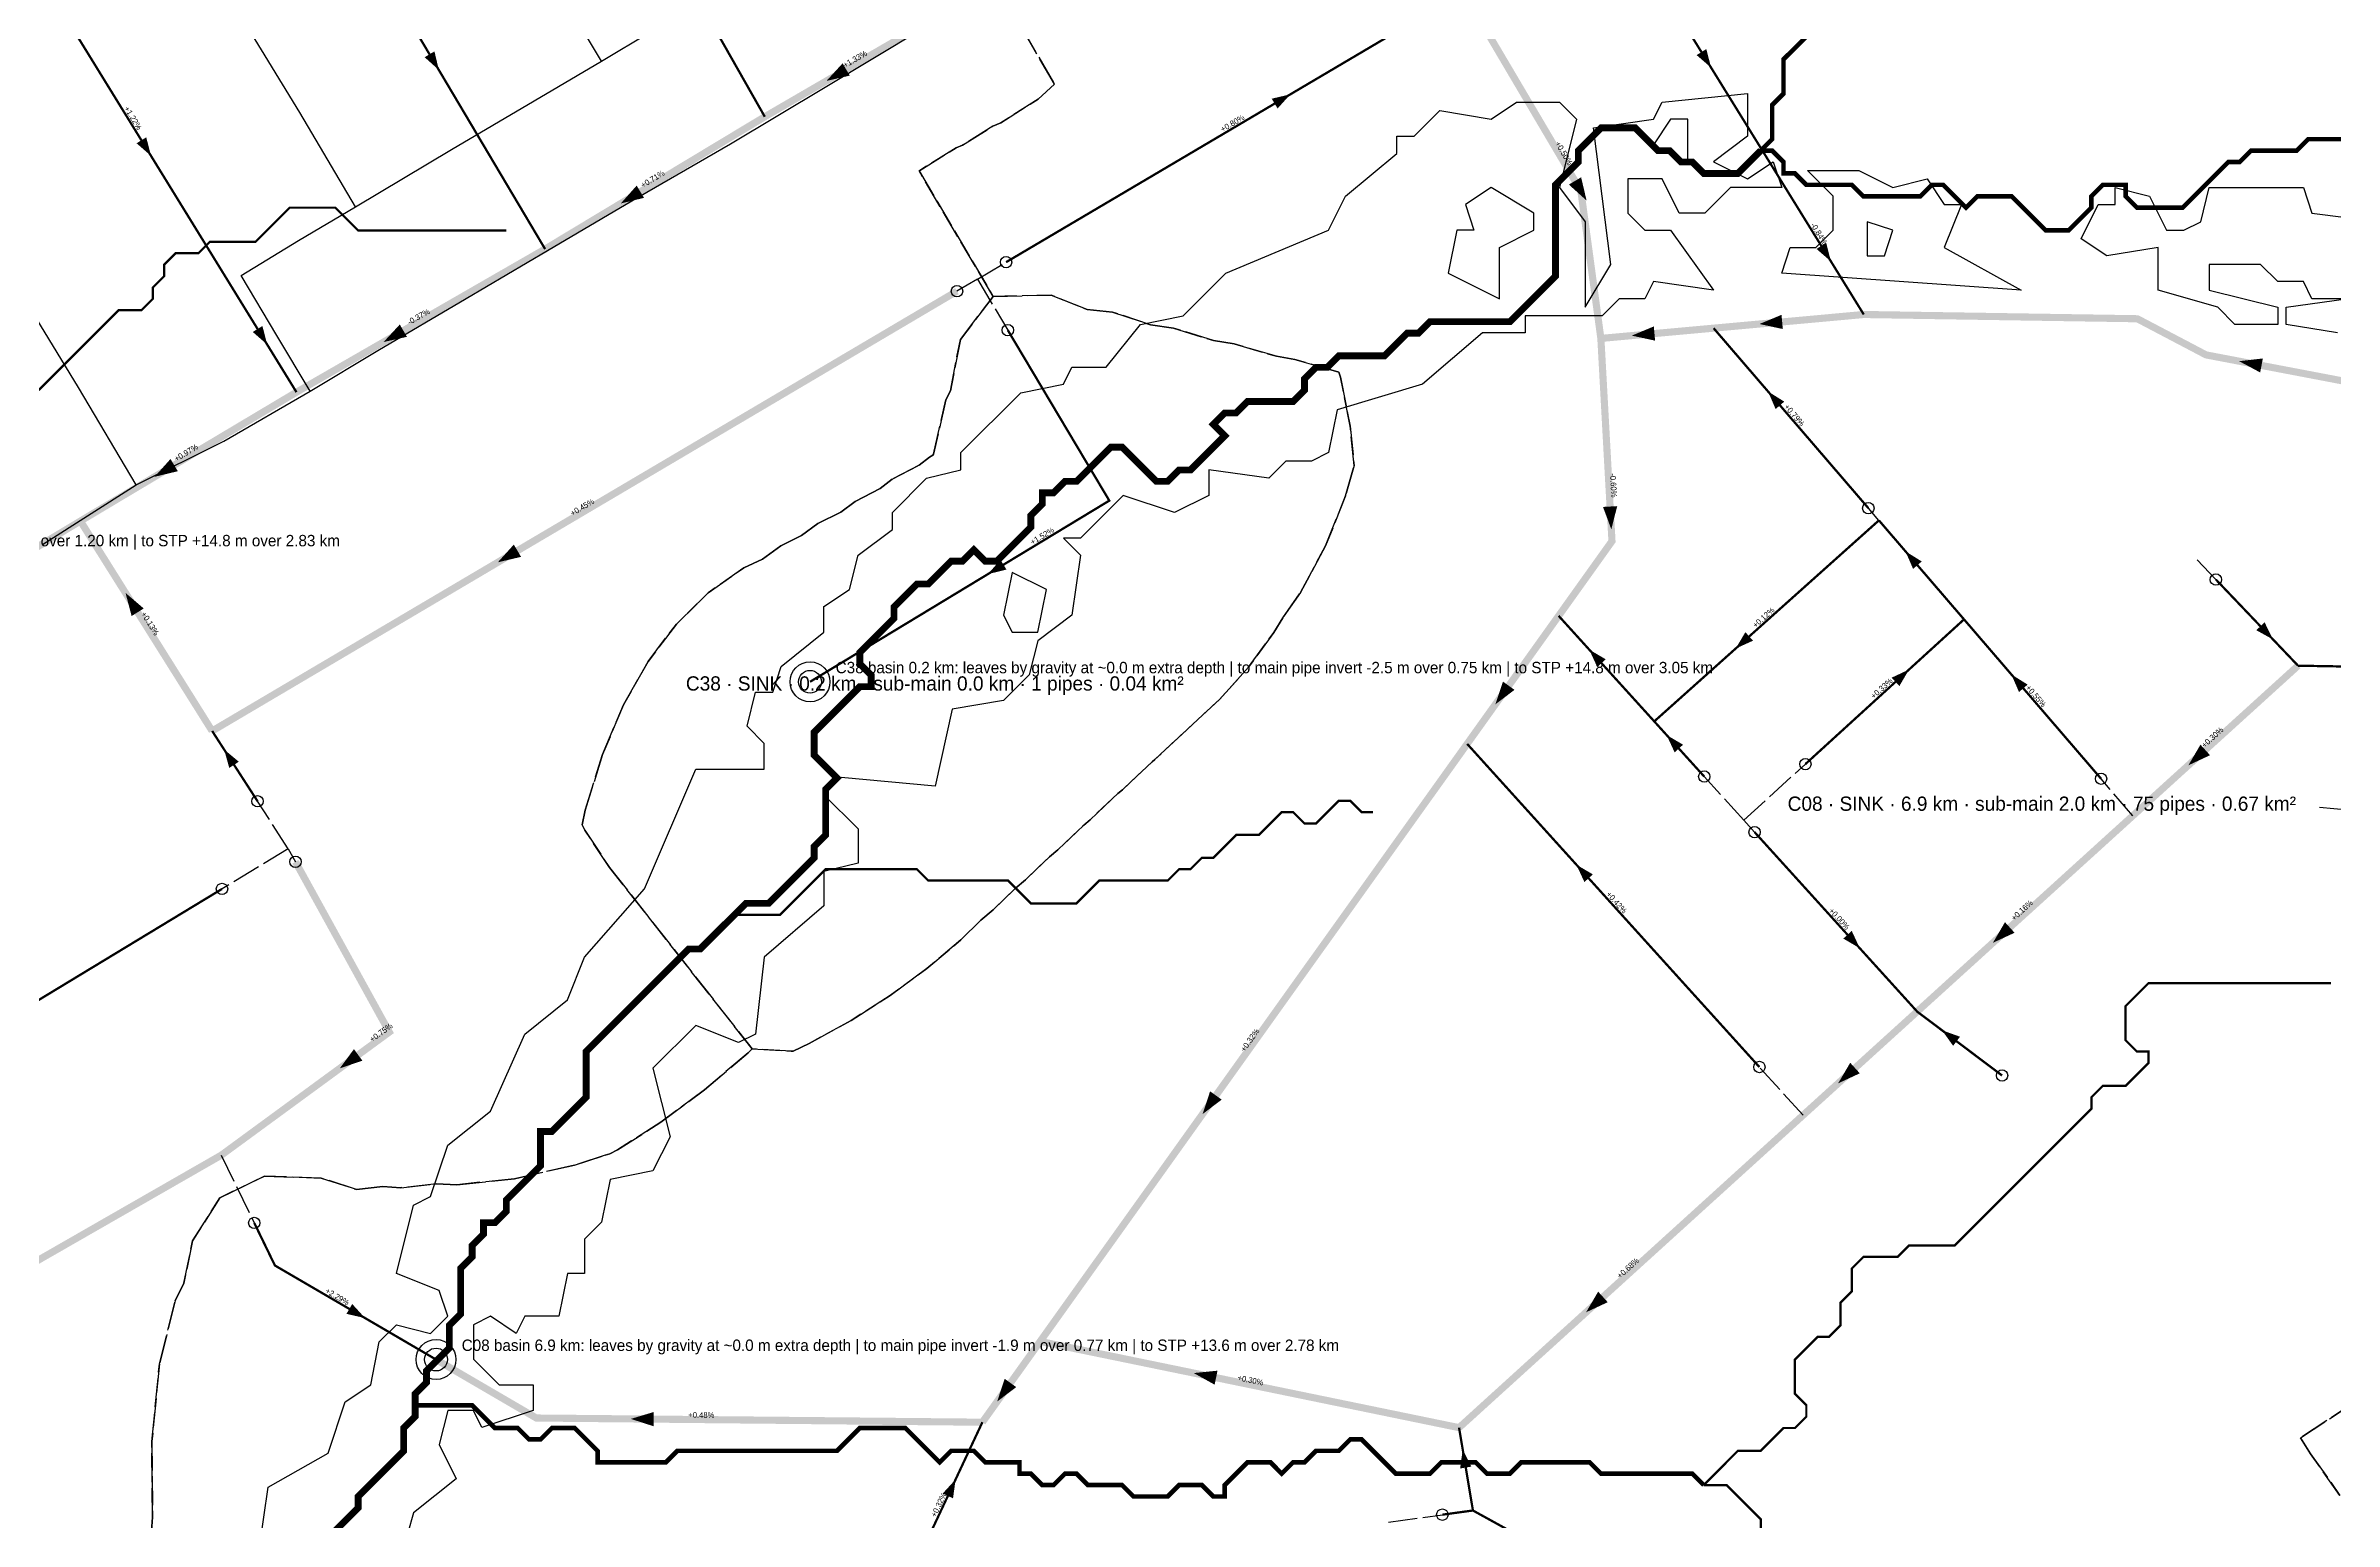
# Model space of a CAD drawing. Header units: metres. Extents: x 442821 to 452274, y 2561971 to 2571293.
# Drawn here: x 445958 to 446761, y 2565495 to 2566013 of the extents above; entities that cross this region are included whole.
import ezdxf
from ezdxf.enums import TextEntityAlignment as Align

# ---------------------------------------------------------------- set-up
doc = ezdxf.new("R2010")
doc.units = ezdxf.units.M
doc.header["$LTSCALE"] = 8
doc.linetypes.add('DASHDOT', pattern=[3.556, 2.54, -0.508, 0, -0.508])
doc.linetypes.add('DASHED', pattern=[1.524, 1.27, -0.254])
for name, color, linetype in [('A_ARROWS', 7, 'Continuous'), ('A_BRANCH', 7, 'Continuous'), ('A_BUILT_2006', 252, 'Continuous'), ('A_CATCH_LABEL', 7, 'Continuous'), ('A_CATCHMENTS', 7, 'Continuous'), ('A_GRADIENT', 8, 'Continuous'), ('A_HEAD_GAP', 8, 'Continuous'), ('A_HEADS', 8, 'Continuous'), ('A_LATERAL', 7, 'Continuous'), ('A_OUTLET_LABEL', 7, 'Continuous'), ('A_OUTLETS', 7, 'Continuous'), ('A_STREAMS', 5, 'Continuous'), ('A_SUBMAIN', 7, 'Continuous'), ('A_WADI', 4, 'Continuous')]:
    doc.layers.add(name, color=color, linetype=linetype)

msp = doc.modelspace()

# ---------------------------------------------------------------- linework, layer by layer
at = {"layer": 'A_ARROWS', "color": 1}
for points in [[(446095.69, 2566004.25), (446090.7, 2566008.73), (446094.14, 2566010.77)], [(446231.67, 2566000.42), (446237.33, 2566006.6), (446239.84, 2566002.28)], [(445994.7, 2565974.13), (445989.64, 2565978.54), (445993.04, 2565980.63)], [(446159.5, 2565957.42), (446165.07, 2565963.69), (446167.65, 2565959.4)], [(446035.45, 2565907.94), (446030.4, 2565912.34), (446033.8, 2565914.43)], [(446076.29, 2565908.81), (446081.98, 2565914.97), (446084.48, 2565910.64)], [(445995.96, 2565861.54), (446001.55, 2565867.78), (446004.12, 2565863.49)], [(446116.37, 2565831.53), (446121.98, 2565837.75), (446124.53, 2565833.45)], [(445985.77, 2565820.79), (445992.14, 2565815.34), (445987.9, 2565812.68)], [(446020.36, 2565765.86), (446025.51, 2565761.57), (446022.15, 2565759.4)], [(446060.92, 2565653.98), (446065.9, 2565660.73), (446068.85, 2565656.69)]]:
    msp.add_solid(points, dxfattribs=at)
at = {"layer": 'A_ARROWS', "color": 2}
for points in [[(446542, 2566005.09), (446536.93, 2566009.48), (446540.34, 2566011.59)], [(446394.41, 2565995.71), (446389.92, 2565990.74), (446387.88, 2565994.18)], [(446498.33, 2565958.44), (446492.11, 2565964.06), (446496.42, 2565966.6)], [(446584.05, 2565937.08), (446578.99, 2565941.48), (446582.39, 2565943.58)], [(446514.18, 2565911.06), (446521.92, 2565914.28), (446522.37, 2565909.3)], [(446558.98, 2565915.14), (446566.72, 2565918.35), (446567.17, 2565913.37)], [(446727.25, 2565902.09), (446735.57, 2565903.05), (446734.64, 2565898.14)], [(446562, 2565891.45), (446567.68, 2565887.91), (446564.65, 2565885.3)], [(446507.01, 2565843.11), (446504.08, 2565850.96), (446509.07, 2565851.24)], [(446610.21, 2565835.38), (446615.9, 2565831.83), (446612.87, 2565829.22)], [(446739.16, 2565804.45), (446733.29, 2565807.71), (446736.19, 2565810.47)], [(446550.61, 2565801.26), (446554.05, 2565807.02), (446556.72, 2565804.04)], [(446499.26, 2565800.9), (446505.04, 2565797.5), (446502.07, 2565794.81)], [(446611.44, 2565793.9), (446608.06, 2565788.11), (446605.36, 2565791.06)], [(446466.36, 2565781.73), (446468.98, 2565789.69), (446473.05, 2565786.78)], [(446647.37, 2565792.18), (446653.06, 2565788.63), (446650.02, 2565786.02)], [(446526.4, 2565770.94), (446532.18, 2565767.54), (446529.22, 2565764.85)], [(446709.45, 2565760.32), (446713.69, 2565767.55), (446717.05, 2565763.85)], [(446494.75, 2565725.45), (446500.53, 2565722.04), (446497.56, 2565719.36)], [(446640.87, 2565698.04), (446645.11, 2565705.27), (446648.47, 2565701.57)], [(446594.18, 2565696.13), (446588.4, 2565699.53), (446591.36, 2565702.21)], [(446623.02, 2565667.35), (446629.33, 2565665.09), (446626.93, 2565661.9)], [(446586.57, 2565648.73), (446590.82, 2565655.95), (446594.18, 2565652.25)], [(446363.64, 2565637.97), (446366.25, 2565645.93), (446370.32, 2565643.03)], [(446069.81, 2565566.37), (446063.28, 2565567.87), (446065.29, 2565571.32)], [(446498.15, 2565568.42), (446502.39, 2565575.65), (446505.76, 2565571.95)], [(446291.56, 2565537.11), (446294.18, 2565545.08), (446298.25, 2565542.17)], [(446360.51, 2565547.09), (446368.85, 2565547.93), (446367.84, 2565543.03)], [(446163.04, 2565531.01), (446171.07, 2565533.43), (446171.02, 2565528.43)], [(446454.87, 2565520.26), (446457.9, 2565514.28), (446453.96, 2565513.62)], [(446276.97, 2565509.78), (446276.07, 2565503.14), (446272.45, 2565504.84)]]:
    msp.add_solid(points, dxfattribs=at)
at = {"layer": 'A_ARROWS', "color": 3}
msp.add_solid([(446288.29, 2565827.38), (446292.73, 2565832.41), (446294.81, 2565828.99)], dxfattribs=at)
at = {"layer": 'A_BRANCH', "color": 1, "const_width": 0.8}
for points in [[(445959.33, 2566031.57), (446014.78, 2565941.52)], [(446032.09, 2565747.7), (446016.15, 2565772.36)], [(446019.61, 2565716.94), (445868.12, 2565625.15), (445824.49, 2565612.26)]]:
    msp.add_lwpolyline(points, dxfattribs=at)
at = {"layer": 'A_BRANCH', "color": 2, "const_width": 0.8}
for points in [[(446294.67, 2565936.82), (446455.16, 2566031.59)], [(446597.18, 2565850.54), (446542.89, 2565913.67)], [(446678.82, 2565755.6), (446630.74, 2565811.51)], [(446030.93, 2565599.76), (446038.18, 2565584.83), (446094.7, 2565551.85)]]:
    msp.add_lwpolyline(points, dxfattribs=at)
at = {"layer": 'A_BRANCH', "color": 3, "const_width": 0.8}
msp.add_lwpolyline([(446295.28, 2565912.97), (446330.89, 2565853.17), (446225.9, 2565789.61)], dxfattribs=at)
at = {"layer": 'A_BRANCH', "color": 2, "linetype": 'DASHED', "const_width": 0.8}
for points in [[(446575.09, 2565760.74), (446630.74, 2565811.51)], [(446820.71, 2565793.99), (446747.92, 2565795.26)], [(446558.95, 2565654.46), (446456.43, 2565767.83)], [(446557.27, 2565736.86), (446614.3, 2565673.91)], [(446447.73, 2565497.41), (446458.46, 2565498.88)]]:
    msp.add_lwpolyline(points, dxfattribs=at)
at = {"layer": 'A_BUILT_2006', "color": 252}
for points in [[(446152.7, 2566007.38), (446133.31, 2566039.9)], [(446152.7, 2566007.38), (446187.08, 2566027.94)], [(446046.93, 2565989.28), (446027.35, 2566021.28)], [(446231.18, 2565998.28), (446265.21, 2566018.73)], [(446129.13, 2565993.41), (446152.7, 2566007.38)], [(446197.99, 2565978.3), (446231.18, 2565998.28)], [(446066.49, 2565956.28), (446046.93, 2565989.28)], [(446100.16, 2565976.38), (446129.13, 2565993.41)], [(446163.36, 2565958.39), (446197.99, 2565978.3)], [(446066.49, 2565956.28), (446100.16, 2565976.38)], [(446046.45, 2565944.4), (446066.49, 2565956.28)], [(446133.76, 2565940.88), (446163.36, 2565958.39)], [(446026.39, 2565932.13), (446046.45, 2565944.4)], [(446105.28, 2565924.13), (446133.76, 2565940.88)], [(446038.86, 2565911.11), (446026.39, 2565932.13)], [(445969.23, 2565892.87), (445948.43, 2565926.95)], [(446074.33, 2565905.81), (446105.28, 2565924.13)], [(446050.49, 2565891.63), (446038.86, 2565911.11)], [(446050.49, 2565891.63), (446074.33, 2565905.81)], [(445989.55, 2565858.73), (445969.23, 2565892.87)], [(446020.24, 2565874.04), (446050.49, 2565891.63)], [(445989.55, 2565858.73), (446020.24, 2565874.04)], [(445956.64, 2565837.83), (445989.55, 2565858.73)]]:
    msp.add_lwpolyline(points, dxfattribs=at)
at = {"layer": 'A_CATCHMENTS', "color": 1, "linetype": 'DASHED'}
msp.add_lwpolyline([(446287.78, 2566040.32), (446311.64, 2565999.27), (446305.97, 2565994.05), (446292.86, 2565985.7), (446290.07, 2565984.55), (446279.44, 2565977.87), (446277.13, 2565976.94), (446264.37, 2565969.02), (446264.15, 2565968.83), (446290.17, 2565924.77), (446278.63, 2565909.72), (446275.14, 2565891.65), (446273.55, 2565888.49), (446269.16, 2565869.43), (446269, 2565869.07), (446267.78, 2565868.42), (446264.19, 2565865.63), (446254.74, 2565860.65), (446250.45, 2565857.38), (446241.71, 2565852.89), (446236.7, 2565849.15), (446228.68, 2565845.11), (446222.95, 2565840.91), (446215.66, 2565837.33), (446209.19, 2565832.69), (446202.64, 2565829.54), (446190.19, 2565820.78), (446179.01, 2565809.87), (446169.12, 2565796.79), (446160.49, 2565781.56), (446153.14, 2565764.16), (446147.07, 2565744.61), (446145.91, 2565739.38), (446146.89, 2565737.59), (446155.58, 2565724.45), (446205.61, 2565660.83), (446204.14, 2565659.43), (446188.85, 2565646.43), (446173.57, 2565635.08), (446158.31, 2565625.37), (446155.66, 2565623.97), (446154.08, 2565623.57), (446143.3, 2565620.07), (446122.23, 2565615.29), (446101.99, 2565613.18), (446094.87, 2565613.46), (446082.37, 2565612.1), (446076.08, 2565612.54), (446066.85, 2565611.48), (446054.44, 2565615.52), (446034.49, 2565616.19), (446018.84, 2565608.58), (446009.31, 2565593.45), (446006.25, 2565578.64), (446003.16, 2565572.41), (445997.64, 2565550.29), (445995.01, 2565523.1), (445995.25, 2565496.59), (445994.87, 2565491.59)], dxfattribs=at)
at = {"layer": 'A_CATCHMENTS', "color": 2, "linetype": 'DASHED'}
for points in [[(445994.87, 2565491.59), (445995.25, 2565496.59), (445995.01, 2565523.1), (445997.64, 2565550.29), (446003.16, 2565572.41), (446006.25, 2565578.64), (446009.31, 2565593.45), (446018.84, 2565608.58), (446034.49, 2565616.19), (446054.44, 2565615.52), (446066.85, 2565611.48), (446076.08, 2565612.54), (446082.37, 2565612.1), (446094.87, 2565613.46), (446101.99, 2565613.18), (446122.23, 2565615.29), (446143.3, 2565620.07), (446154.08, 2565623.57), (446155.66, 2565623.97), (446158.31, 2565625.37), (446173.57, 2565635.08), (446188.85, 2565646.43), (446204.14, 2565659.43), (446205.61, 2565660.83), (446219.32, 2565660.02), (446219.97, 2565660.02), (446225.56, 2565662.68), (446240.28, 2565670.79), (446254.06, 2565679.57), (446266.91, 2565689.01), (446278.83, 2565699.13), (446285.87, 2565706.03), (446290.18, 2565709.65), (446297.88, 2565717.15), (446301.52, 2565720.17), (446309.88, 2565728.26), (446312.86, 2565730.7), (446321.9, 2565739.37), (446324.19, 2565741.23), (446333.91, 2565750.48), (446335.52, 2565751.76), (446345.93, 2565761.58), (446346.85, 2565762.3), (446357.95, 2565772.67), (446358.17, 2565772.84), (446369.53, 2565783.35), (446379.69, 2565794.71), (446388.66, 2565806.94), (446391.73, 2565812.1), (446397.93, 2565820.94), (446406.74, 2565837.26), (446413.8, 2565854.84), (446416.79, 2565865.46), (446415.4, 2565879.35), (446412.01, 2565896.43), (446411.46, 2565898.27), (446396.03, 2565902.63), (446389.52, 2565903.81), (446374.74, 2565908.13), (446367.49, 2565909.35), (446353.43, 2565913.68), (446345.4, 2565914.84), (446332.05, 2565919.32), (446323.1, 2565920.22), (446310.49, 2565925.29), (446290.17, 2565924.77), (446264.15, 2565968.83), (446264.37, 2565969.02), (446277.13, 2565976.94), (446279.44, 2565977.87), (446290.07, 2565984.55), (446292.86, 2565985.7), (446305.97, 2565994.05), (446311.64, 2565999.27), (446287.78, 2566040.32)], [(446829.4, 2565577.14), (446748.78, 2565524.4), (446752.34, 2565518.74), (446762.62, 2565504.18)]]:
    msp.add_lwpolyline(points, dxfattribs=at)
at = {"layer": 'A_CATCHMENTS', "color": 3, "linetype": 'DASHED'}
msp.add_lwpolyline([(446160.49, 2565781.56), (446169.12, 2565796.79), (446179.01, 2565809.87), (446190.19, 2565820.78), (446202.64, 2565829.54), (446209.19, 2565832.69), (446215.66, 2565837.33), (446222.95, 2565840.91), (446228.68, 2565845.11), (446236.7, 2565849.15), (446241.71, 2565852.89), (446250.45, 2565857.38), (446254.74, 2565860.65), (446264.19, 2565865.63), (446267.78, 2565868.42), (446269, 2565869.07), (446269.16, 2565869.43), (446273.55, 2565888.49), (446275.14, 2565891.65), (446278.63, 2565909.72), (446290.17, 2565924.77), (446310.49, 2565925.29), (446323.1, 2565920.22), (446332.05, 2565919.32), (446345.4, 2565914.84), (446353.43, 2565913.68), (446367.49, 2565909.35), (446374.74, 2565908.13), (446389.52, 2565903.81), (446396.03, 2565902.63), (446411.46, 2565898.27), (446412.01, 2565896.43), (446415.4, 2565879.35), (446416.79, 2565865.46), (446413.8, 2565854.84), (446406.74, 2565837.26), (446397.93, 2565820.94), (446391.73, 2565812.1), (446388.66, 2565806.94), (446379.69, 2565794.71), (446369.53, 2565783.35), (446358.17, 2565772.84), (446357.95, 2565772.67), (446346.85, 2565762.3), (446345.93, 2565761.58), (446335.52, 2565751.76), (446333.91, 2565750.48), (446324.19, 2565741.23), (446321.9, 2565739.37), (446312.86, 2565730.7), (446309.88, 2565728.26), (446301.52, 2565720.17), (446297.88, 2565717.15), (446290.18, 2565709.65), (446285.87, 2565706.03), (446278.83, 2565699.13), (446266.91, 2565689.01), (446254.06, 2565679.57), (446240.28, 2565670.79), (446225.56, 2565662.68), (446219.97, 2565660.02), (446219.32, 2565660.02), (446205.61, 2565660.83), (446155.58, 2565724.45), (446146.89, 2565737.59), (446145.91, 2565739.38), (446147.07, 2565744.61), (446153.14, 2565764.16), (446160.49, 2565781.56)], close=True, dxfattribs=at)
msp.add_lwpolyline([(446762.62, 2565504.18), (446752.34, 2565518.74), (446748.78, 2565524.4), (446829.4, 2565577.14)], dxfattribs=at)
at = {"layer": 'A_HEAD_GAP', "color": 8, "linetype": 'DASHED'}
for points in [[(446284.61, 2565930.88), (446277.45, 2565926.65)], [(446284.61, 2565930.88), (446294.67, 2565936.82)], [(446284.61, 2565930.88), (446295.28, 2565912.97)], [(446600.88, 2565846.24), (446597.18, 2565850.54)], [(446712.56, 2565832.36), (446719.11, 2565825.48)], [(446553.49, 2565741.04), (446539.61, 2565756.36)], [(446553.49, 2565741.04), (446575.09, 2565760.74)], [(446689.97, 2565742.63), (446678.82, 2565755.6)], [(446042.87, 2565731.03), (446032.09, 2565747.7)], [(446755.44, 2565745.59), (446766.04, 2565744.67)], [(446553.49, 2565741.04), (446557.27, 2565736.86)], [(446042.87, 2565731.03), (446019.61, 2565716.94)], [(446042.87, 2565731.03), (446045.38, 2565726.47)], [(446574.26, 2565637.54), (446558.95, 2565654.46)], [(446019.37, 2565623.54), (446030.93, 2565599.76)], [(446428.81, 2565494.81), (446447.73, 2565497.41)]]:
    msp.add_lwpolyline(points, dxfattribs=at)
at = {"layer": 'A_HEADS', "color": 2}
for centre in [(446294.67, 2565936.82), (446597.18, 2565850.54), (446719.11, 2565825.48), (446575.09, 2565760.74), (446539.61, 2565756.36), (446678.82, 2565755.6), (446557.27, 2565736.86), (446558.95, 2565654.46), (446644.08, 2565651.49), (446030.93, 2565599.76), (446447.73, 2565497.41)]:
    msp.add_circle(centre, 2, dxfattribs=at)
at = {"layer": 'A_HEADS', "color": 1}
for centre in [(446277.45, 2565926.65), (446032.09, 2565747.7), (446045.38, 2565726.47), (446019.61, 2565716.94)]:
    msp.add_circle(centre, 2, dxfattribs=at)
at = {"layer": 'A_HEADS', "color": 3}
msp.add_circle((446295.28, 2565912.97), 2, dxfattribs=at)
at = {"layer": 'A_LATERAL', "color": 1, "const_width": 0.8}
for points in [[(446034.68, 2566107.07), (446132.96, 2565941.43)], [(446143.71, 2566104.7), (446210.03, 2565987.85)]]:
    msp.add_lwpolyline(points, dxfattribs=at)
at = {"layer": 'A_LATERAL', "color": 2, "const_width": 0.8}
for points in [[(446507.45, 2566060.97), (446561.53, 2565973.51)], [(446539.61, 2565756.36), (446522.07, 2565775.72)]]:
    msp.add_lwpolyline(points, dxfattribs=at)
at = {"layer": 'A_LATERAL', "color": 2, "linetype": 'DASHDOT', "const_width": 0.8}
for points in [[(446561.53, 2565973.51), (446595.57, 2565918.47)], [(446719.11, 2565825.48), (446747.92, 2565795.26)], [(446644.08, 2565651.49), (446614.3, 2565673.91)]]:
    msp.add_lwpolyline(points, dxfattribs=at)
at = {"layer": 'A_LATERAL', "color": 1, "linetype": 'DASHDOT', "const_width": 0.8}
msp.add_lwpolyline([(446014.78, 2565941.52), (446045.74, 2565891.22)], dxfattribs=at)
at = {"layer": 'A_LATERAL', "color": 2, "linetype": 'DASHED', "const_width": 0.8}
for points in [[(446600.88, 2565846.24), (446522.07, 2565775.72)], [(446630.74, 2565811.51), (446600.88, 2565846.24)], [(446522.07, 2565775.72), (446488.53, 2565812.74)], [(446258.63, 2565470.63), (446286.37, 2565529.85)], [(446458.46, 2565498.88), (446453.59, 2565527.94)], [(446508.85, 2565471.1), (446458.46, 2565498.88)]]:
    msp.add_lwpolyline(points, dxfattribs=at)
at = {"layer": 'A_OUTLETS', "color": 1}
for centre, radius in [((446225.9, 2565789.61), 7), ((446225.9, 2565789.61), 4), ((446094.7, 2565551.85), 7), ((446094.7, 2565551.85), 4)]:
    msp.add_circle(centre, radius, dxfattribs=at)
at = {"layer": 'A_STREAMS', "color": 5}
for points, const_width in [([(446575.42, 2566015.98), (446571.42, 2566011.98), (446567.42, 2566007.98), (446567.42, 2566003.98), (446567.42, 2565999.97), (446567.42, 2565995.97), (446563.42, 2565991.97), (446563.42, 2565987.97), (446563.42, 2565983.97), (446563.42, 2565979.97), (446559.41, 2565975.97)], 1.6), ([(446559.41, 2565975.97), (446555.41, 2565971.96), (446551.41, 2565967.96), (446547.41, 2565967.96), (446543.41, 2565967.96), (446539.41, 2565967.96), (446535.41, 2565971.96), (446531.41, 2565971.96), (446527.41, 2565975.97), (446523.41, 2565975.97), (446519.41, 2565979.97), (446515.41, 2565983.97), (446511.41, 2565983.97), (446507.41, 2565983.97), (446503.41, 2565983.97), (446499.41, 2565979.97), (446495.41, 2565975.97), (446495.41, 2565971.96), (446491.41, 2565967.96), (446487.4, 2565963.96), (446487.4, 2565959.96), (446487.4, 2565955.96), (446487.4, 2565951.96), (446487.4, 2565947.96), (446487.4, 2565943.96), (446487.4, 2565939.95), (446487.4, 2565935.95), (446487.4, 2565931.95), (446483.4, 2565927.95), (446479.4, 2565923.95), (446475.4, 2565919.95), (446471.4, 2565915.95), (446467.4, 2565915.95), (446463.4, 2565915.95), (446459.4, 2565915.95), (446455.4, 2565915.95), (446451.4, 2565915.95), (446447.4, 2565915.95), (446443.4, 2565915.95), (446439.4, 2565911.94), (446435.4, 2565911.94), (446431.4, 2565907.94), (446427.4, 2565903.94), (446423.4, 2565903.94), (446419.4, 2565903.94), (446415.4, 2565903.94), (446411.39, 2565903.94), (446407.39, 2565899.94), (446403.39, 2565899.94), (446399.39, 2565895.94), (446399.39, 2565891.94), (446395.39, 2565887.94), (446391.39, 2565887.94), (446387.39, 2565887.94), (446383.39, 2565887.94), (446379.39, 2565887.94), (446375.39, 2565883.93), (446371.39, 2565883.93), (446367.39, 2565879.93), (446371.39, 2565875.93), (446367.39, 2565871.93), (446363.39, 2565867.93), (446359.39, 2565863.93), (446355.39, 2565863.93), (446351.39, 2565859.93), (446347.39, 2565859.93), (446343.39, 2565863.93), (446339.38, 2565867.93), (446335.38, 2565871.93), (446331.38, 2565871.93), (446327.38, 2565867.93), (446323.38, 2565863.93), (446319.38, 2565859.93), (446315.38, 2565859.93), (446311.38, 2565855.92), (446307.38, 2565855.92), (446307.38, 2565851.92), (446303.38, 2565847.92), (446303.38, 2565843.92), (446299.38, 2565839.92), (446295.38, 2565835.92), (446291.38, 2565831.92), (446287.38, 2565831.92), (446283.38, 2565835.92), (446279.38, 2565831.92), (446275.38, 2565831.92), (446271.38, 2565827.91), (446267.37, 2565823.91), (446263.37, 2565823.91), (446259.37, 2565819.91), (446255.37, 2565815.91), (446255.37, 2565811.91), (446251.37, 2565807.91), (446247.37, 2565803.91), (446243.37, 2565799.9), (446243.37, 2565795.9), (446247.37, 2565791.9), (446247.37, 2565787.9), (446243.37, 2565787.9), (446239.37, 2565783.9), (446235.37, 2565779.9), (446231.37, 2565775.9), (446227.37, 2565771.9), (446227.37, 2565767.89), (446227.37, 2565763.89), (446231.37, 2565759.89), (446235.37, 2565755.89), (446231.37, 2565751.89), (446231.37, 2565747.89), (446231.37, 2565743.89), (446231.37, 2565739.88), (446231.37, 2565735.88), (446227.37, 2565731.88), (446227.37, 2565727.88), (446223.37, 2565723.88), (446219.37, 2565719.88), (446215.37, 2565715.88), (446211.37, 2565711.87), (446207.37, 2565711.87), (446203.37, 2565711.87), (446199.37, 2565707.87)], 2.4), ([(446763.44, 2565979.97), (446759.44, 2565979.97), (446755.44, 2565979.97), (446751.44, 2565979.97), (446747.44, 2565975.97), (446743.44, 2565975.97), (446739.44, 2565975.97), (446735.44, 2565975.97), (446731.44, 2565975.97), (446727.44, 2565971.96), (446723.44, 2565971.96), (446719.44, 2565967.96), (446715.44, 2565963.96), (446711.44, 2565959.96), (446707.44, 2565955.96), (446703.43, 2565955.96), (446699.43, 2565955.96), (446695.43, 2565955.96), (446691.43, 2565955.96), (446687.43, 2565959.96), (446687.43, 2565963.96), (446683.43, 2565963.96), (446679.43, 2565963.96), (446675.43, 2565959.96), (446675.43, 2565955.96), (446671.43, 2565951.96), (446667.43, 2565947.96), (446663.43, 2565947.96), (446659.43, 2565947.96), (446655.43, 2565951.96), (446651.43, 2565955.96), (446647.43, 2565959.96), (446643.43, 2565959.96), (446639.43, 2565959.96), (446635.43, 2565959.96), (446631.42, 2565955.96), (446627.42, 2565959.96), (446623.42, 2565963.96), (446619.42, 2565963.96), (446615.42, 2565959.96), (446611.42, 2565959.96), (446607.42, 2565959.96), (446603.42, 2565959.96), (446599.42, 2565959.96), (446595.42, 2565959.96), (446591.42, 2565963.96), (446587.42, 2565963.96), (446583.42, 2565963.96), (446579.42, 2565963.96), (446575.42, 2565963.96), (446571.42, 2565967.96), (446567.42, 2565967.96), (446567.42, 2565971.96), (446563.42, 2565975.97), (446559.41, 2565975.97)], 1.6), ([(446119.35, 2565947.96), (446115.35, 2565947.96), (446111.35, 2565947.96), (446107.35, 2565947.96), (446103.35, 2565947.96), (446099.35, 2565947.96), (446095.35, 2565947.96), (446091.35, 2565947.96), (446087.35, 2565947.96), (446083.35, 2565947.96), (446079.35, 2565947.96), (446075.35, 2565947.96), (446071.35, 2565947.96), (446067.35, 2565947.96), (446063.35, 2565951.96), (446059.35, 2565955.96), (446055.35, 2565955.96), (446051.34, 2565955.96), (446047.34, 2565955.96), (446043.34, 2565955.96), (446039.34, 2565951.96), (446035.34, 2565947.96), (446031.34, 2565943.96), (446027.34, 2565943.96), (446023.34, 2565943.96), (446019.34, 2565943.96), (446015.34, 2565943.96), (446011.34, 2565939.95), (446007.34, 2565939.95), (446003.34, 2565939.95), (445999.34, 2565935.95), (445999.34, 2565931.95), (445995.34, 2565927.95), (445995.34, 2565923.95), (445991.34, 2565919.95), (445987.34, 2565919.95), (445983.34, 2565919.95), (445979.33, 2565915.95), (445975.33, 2565911.94), (445971.33, 2565907.94), (445967.33, 2565903.94), (445963.33, 2565899.94), (445959.33, 2565895.94), (445955.33, 2565891.94)], 0.8), ([(446423.4, 2565743.89), (446419.4, 2565743.89), (446415.4, 2565747.89), (446411.39, 2565747.89), (446407.39, 2565743.89), (446403.39, 2565739.88), (446399.39, 2565739.88), (446395.39, 2565743.89), (446391.39, 2565743.89), (446387.39, 2565739.88), (446383.39, 2565735.88), (446379.39, 2565735.88), (446375.39, 2565735.88), (446371.39, 2565731.88), (446367.39, 2565727.88), (446363.39, 2565727.88), (446359.39, 2565723.88), (446355.39, 2565723.88), (446351.39, 2565719.88), (446347.39, 2565719.88), (446343.39, 2565719.88), (446339.38, 2565719.88), (446335.38, 2565719.88), (446331.38, 2565719.88), (446327.38, 2565719.88), (446323.38, 2565715.88), (446319.38, 2565711.87), (446315.38, 2565711.87), (446311.38, 2565711.87), (446307.38, 2565711.87), (446303.38, 2565711.87), (446299.38, 2565715.88), (446295.38, 2565719.88), (446291.38, 2565719.88), (446287.38, 2565719.88), (446283.38, 2565719.88), (446279.38, 2565719.88), (446275.38, 2565719.88), (446271.38, 2565719.88), (446267.37, 2565719.88), (446263.37, 2565723.88), (446259.37, 2565723.88), (446255.37, 2565723.88), (446251.37, 2565723.88), (446247.37, 2565723.88), (446243.37, 2565723.88), (446239.37, 2565723.88), (446235.37, 2565723.88), (446231.37, 2565723.88), (446227.37, 2565719.88), (446223.37, 2565715.88), (446219.37, 2565711.87), (446215.37, 2565707.87), (446211.37, 2565707.87), (446207.37, 2565707.87), (446203.37, 2565707.87), (446199.37, 2565707.87)], 0.8), ([(446199.37, 2565707.87), (446195.36, 2565703.87), (446191.36, 2565699.87), (446187.36, 2565695.87), (446183.36, 2565695.87), (446179.36, 2565691.87), (446175.36, 2565687.87), (446171.36, 2565683.86), (446167.36, 2565679.86), (446163.36, 2565675.86), (446159.36, 2565671.86), (446155.36, 2565667.86), (446151.36, 2565663.86), (446147.36, 2565659.86), (446147.36, 2565655.85), (446147.36, 2565651.85), (446147.36, 2565647.85), (446147.36, 2565643.85), (446143.36, 2565639.85), (446139.36, 2565635.85), (446135.36, 2565631.85), (446131.36, 2565631.85), (446131.36, 2565627.84), (446131.36, 2565623.84), (446131.36, 2565619.84), (446127.36, 2565615.84), (446123.35, 2565611.84), (446119.35, 2565607.84), (446119.35, 2565603.84), (446115.35, 2565599.84), (446111.35, 2565599.84), (446111.35, 2565595.83), (446107.35, 2565591.83), (446107.35, 2565587.83), (446103.35, 2565583.83), (446103.35, 2565579.83), (446103.35, 2565575.83), (446103.35, 2565571.83), (446103.35, 2565567.82), (446099.35, 2565563.82), (446099.35, 2565559.82), (446099.35, 2565555.82), (446095.35, 2565551.82), (446091.35, 2565547.82), (446091.35, 2565543.82), (446087.35, 2565539.81), (446087.35, 2565535.81)], 2.4), ([(446759.44, 2565683.86), (446755.44, 2565683.86), (446751.44, 2565683.86), (446747.44, 2565683.86), (446743.44, 2565683.86), (446739.44, 2565683.86), (446735.44, 2565683.86), (446731.44, 2565683.86), (446727.44, 2565683.86), (446723.44, 2565683.86), (446719.44, 2565683.86), (446715.44, 2565683.86), (446711.44, 2565683.86), (446707.44, 2565683.86), (446703.43, 2565683.86), (446699.43, 2565683.86), (446695.43, 2565683.86), (446691.43, 2565679.86), (446687.43, 2565675.86), (446687.43, 2565671.86), (446687.43, 2565667.86), (446687.43, 2565663.86), (446691.43, 2565659.86), (446695.43, 2565659.86), (446695.43, 2565655.85), (446691.43, 2565651.85), (446687.43, 2565647.85), (446683.43, 2565647.85), (446679.43, 2565647.85), (446675.43, 2565643.85), (446675.43, 2565639.85), (446671.43, 2565635.85), (446667.43, 2565631.85), (446663.43, 2565627.84), (446659.43, 2565623.84), (446655.43, 2565619.84), (446651.43, 2565615.84), (446647.43, 2565611.84), (446643.43, 2565607.84), (446639.43, 2565603.84), (446635.43, 2565599.84), (446631.42, 2565595.83), (446627.42, 2565591.83), (446623.42, 2565591.83), (446619.42, 2565591.83), (446615.42, 2565591.83), (446611.42, 2565591.83), (446607.42, 2565587.83), (446603.42, 2565587.83), (446599.42, 2565587.83), (446595.42, 2565587.83), (446591.42, 2565583.83), (446591.42, 2565579.83), (446591.42, 2565575.83), (446587.42, 2565571.83), (446587.42, 2565567.82), (446587.42, 2565563.82), (446583.42, 2565559.82), (446579.42, 2565559.82), (446575.42, 2565555.82), (446571.42, 2565551.82), (446571.42, 2565547.82), (446571.42, 2565543.82), (446571.42, 2565539.81), (446575.42, 2565535.81), (446575.42, 2565531.81), (446571.42, 2565527.81), (446567.42, 2565527.81), (446563.42, 2565523.81), (446559.41, 2565519.81), (446555.41, 2565519.81), (446551.41, 2565519.81), (446547.41, 2565515.81), (446543.41, 2565511.8), (446539.41, 2565507.8)], 0.8), ([(446087.35, 2565535.81), (446087.35, 2565531.81), (446083.35, 2565527.81), (446083.35, 2565523.81), (446083.35, 2565519.81), (446079.35, 2565515.81), (446075.35, 2565511.8), (446071.35, 2565507.8), (446067.35, 2565503.8), (446067.35, 2565499.8), (446063.35, 2565495.8), (446059.35, 2565491.8)], 2.4), ([(446539.41, 2565507.8), (446535.41, 2565511.8), (446531.41, 2565511.8), (446527.41, 2565511.8), (446523.41, 2565511.8), (446519.41, 2565511.8), (446515.41, 2565511.8), (446511.41, 2565511.8), (446507.41, 2565511.8), (446503.41, 2565511.8), (446499.41, 2565515.81), (446495.41, 2565515.81), (446491.41, 2565515.81), (446487.4, 2565515.81), (446483.4, 2565515.81), (446479.4, 2565515.81), (446475.4, 2565515.81), (446471.4, 2565511.8), (446467.4, 2565511.8), (446463.4, 2565511.8), (446459.4, 2565515.81), (446455.4, 2565515.81), (446451.4, 2565515.81), (446447.4, 2565515.81), (446443.4, 2565511.8), (446439.4, 2565511.8), (446435.4, 2565511.8), (446431.4, 2565511.8), (446427.4, 2565515.81), (446423.4, 2565519.81), (446419.4, 2565523.81), (446415.4, 2565523.81), (446411.39, 2565519.81), (446407.39, 2565519.81), (446403.39, 2565519.81), (446399.39, 2565515.81), (446395.39, 2565515.81), (446391.39, 2565511.8), (446387.39, 2565515.81), (446383.39, 2565515.81), (446379.39, 2565515.81), (446375.39, 2565511.8), (446371.39, 2565507.8), (446371.39, 2565503.8), (446367.39, 2565503.8), (446363.39, 2565507.8), (446359.39, 2565507.8), (446355.39, 2565507.8), (446351.39, 2565503.8), (446347.39, 2565503.8), (446343.39, 2565503.8), (446339.38, 2565503.8), (446335.38, 2565507.8), (446331.38, 2565507.8), (446327.38, 2565507.8), (446323.38, 2565507.8), (446319.38, 2565511.8), (446315.38, 2565511.8), (446311.38, 2565507.8), (446307.38, 2565507.8), (446303.38, 2565511.8), (446299.38, 2565511.8), (446299.38, 2565515.81), (446295.38, 2565515.81), (446291.38, 2565515.81), (446287.38, 2565515.81), (446283.38, 2565519.81), (446279.38, 2565519.81), (446275.38, 2565519.81), (446271.38, 2565515.81), (446267.37, 2565519.81), (446263.37, 2565523.81), (446259.37, 2565527.81), (446255.37, 2565527.81), (446251.37, 2565527.81), (446247.37, 2565527.81), (446243.37, 2565527.81), (446239.37, 2565523.81), (446235.37, 2565519.81), (446231.37, 2565519.81), (446227.37, 2565519.81), (446223.37, 2565519.81), (446219.37, 2565519.81), (446215.37, 2565519.81), (446211.37, 2565519.81), (446207.37, 2565519.81), (446203.37, 2565519.81), (446199.37, 2565519.81), (446195.36, 2565519.81), (446191.36, 2565519.81), (446187.36, 2565519.81), (446183.36, 2565519.81), (446179.36, 2565519.81), (446175.36, 2565515.81), (446171.36, 2565515.81), (446167.36, 2565515.81), (446163.36, 2565515.81), (446159.36, 2565515.81), (446155.36, 2565515.81), (446151.36, 2565515.81), (446151.36, 2565519.81), (446147.36, 2565523.81), (446143.36, 2565527.81), (446139.36, 2565527.81), (446135.36, 2565527.81), (446131.36, 2565523.81), (446127.36, 2565523.81), (446123.35, 2565527.81), (446119.35, 2565527.81), (446115.35, 2565527.81), (446111.35, 2565531.81), (446107.35, 2565535.81), (446103.35, 2565535.81), (446099.35, 2565535.81), (446095.35, 2565535.81), (446091.35, 2565535.81), (446087.35, 2565535.81)], 1.6), ([(446559.41, 2565491.8), (446559.41, 2565495.8), (446555.41, 2565499.8), (446551.41, 2565503.8), (446547.41, 2565507.8), (446543.41, 2565507.8), (446539.41, 2565507.8)], 0.8)]:
    msp.add_lwpolyline(points, dxfattribs=dict(at, const_width=const_width))
at = {"layer": 'A_SUBMAIN', "color": 1, "const_width": 2.5}
for points in [[(446274.93, 2566025.55), (446210.03, 2565987.85)], [(446210.03, 2565987.85), (446132.96, 2565941.43)], [(446045.74, 2565891.22), (445969.94, 2565846.01)], [(445969.94, 2565846.01), (445899.75, 2565803.8)], [(446045.38, 2565726.47), (446078.3, 2565666.72), (446019.37, 2565623.54)], [(446019.37, 2565623.54), (445841.2, 2565521.34)]]:
    msp.add_lwpolyline(points, dxfattribs=at)
at = {"layer": 'A_SUBMAIN', "color": 2, "linetype": 'DASHED', "const_width": 2.5}
for points in [[(446455.16, 2566031.59), (446496.33, 2565961.83), (446503.34, 2565910.08)], [(446595.57, 2565918.47), (446542.89, 2565913.67)], [(446839.52, 2565793.67), (446854.51, 2565877.84), (446715.65, 2565904.3), (446691.53, 2565916.98), (446595.57, 2565918.47)], [(446747.92, 2565795.26), (446689.97, 2565742.63)], [(446456.43, 2565767.83), (446306.62, 2565558.18)], [(446689.97, 2565742.63), (446614.3, 2565673.91)], [(446286.37, 2565529.85), (446129.89, 2565531.32), (446094.7, 2565551.85)], [(446453.59, 2565527.94), (446306.62, 2565558.18)]]:
    msp.add_lwpolyline(points, dxfattribs=at)
at = {"layer": 'A_SUBMAIN', "color": 1, "linetype": 'DASHDOT', "const_width": 2.5}
msp.add_lwpolyline([(446132.96, 2565941.43), (446045.74, 2565891.22)], dxfattribs=at)
at = {"layer": 'A_SUBMAIN', "color": 1, "linetype": 'DASHED', "const_width": 2.5}
for points in [[(446277.45, 2565926.65), (446016.15, 2565772.36)], [(446016.15, 2565772.36), (445969.94, 2565846.01)]]:
    msp.add_lwpolyline(points, dxfattribs=at)
at = {"layer": 'A_SUBMAIN', "color": 2, "const_width": 2.5}
for points in [[(446542.89, 2565913.67), (446503.34, 2565910.08)], [(446488.53, 2565812.74), (446456.43, 2565767.83)], [(446614.3, 2565673.91), (446574.26, 2565637.54)], [(446574.26, 2565637.54), (446453.59, 2565527.94)], [(446306.62, 2565558.18), (446286.37, 2565529.85)]]:
    msp.add_lwpolyline(points, dxfattribs=at)
at = {"layer": 'A_SUBMAIN', "color": 2, "linetype": 'DASHDOT', "const_width": 2.5}
msp.add_lwpolyline([(446503.34, 2565910.08), (446507.24, 2565838.94), (446488.53, 2565812.74)], dxfattribs=at)
at = {"layer": 'A_WADI', "color": 4}
for points in [[(446032.8, 2565486.01), (446035.8, 2565507.01), (446056.8, 2565519.01), (446062.8, 2565537.01), (446071.8, 2565543.01), (446074.8, 2565558.01), (446080.8, 2565564.01), (446092.8, 2565561.01), (446098.8, 2565567.01), (446095.8, 2565576.01), (446080.8, 2565582.01), (446086.8, 2565606.01), (446092.8, 2565609.01), (446098.8, 2565627.01), (446113.8, 2565639.01), (446125.8, 2565666.01), (446140.8, 2565678.01), (446146.8, 2565693.01), (446167.8, 2565717.01), (446185.8, 2565759.01), (446209.8, 2565759.01), (446209.8, 2565768.01), (446203.8, 2565774.01), (446206.8, 2565786.01), (446212.8, 2565786.01), (446215.8, 2565795.01), (446230.8, 2565807.01), (446230.8, 2565816.01), (446239.8, 2565822.01), (446242.8, 2565834.01), (446254.8, 2565843.01), (446254.8, 2565849.01), (446266.8, 2565861.01), (446278.8, 2565864.01), (446278.8, 2565870.01), (446299.8, 2565891.01), (446314.8, 2565894.01), (446317.8, 2565900.01), (446329.8, 2565900.01), (446341.8, 2565915.01), (446356.8, 2565918.01), (446371.8, 2565933.01), (446407.8, 2565948.01), (446413.8, 2565960.01), (446431.8, 2565975.01), (446431.8, 2565981.01), (446437.8, 2565981.01), (446446.8, 2565990.01), (446464.8, 2565987.01), (446473.8, 2565993.01), (446488.8, 2565993.01), (446494.8, 2565987.01), (446488.8, 2565963.01), (446497.8, 2565951.01), (446497.8, 2565921.01), (446506.8, 2565936.01), (446500.8, 2565984.01), (446521.8, 2565987.01), (446524.8, 2565993.01), (446554.8, 2565996.01), (446554.8, 2565981.01), (446554.8, 2565981.01), (446542.8, 2565972.01), (446554.8, 2565966.01), (446563.8, 2565972.01), (446566.8, 2565963.01), (446548.8, 2565963.01), (446539.8, 2565954.01), (446530.8, 2565954.01), (446524.8, 2565966.01), (446512.8, 2565966.01), (446512.8, 2565954.01), (446518.8, 2565948.01), (446527.8, 2565948.01), (446542.8, 2565927.01), (446521.8, 2565930.01), (446518.8, 2565924.01), (446509.8, 2565924.01), (446503.8, 2565918.01), (446476.8, 2565918.01), (446476.8, 2565912.01), (446461.8, 2565912.01), (446440.8, 2565894.01), (446410.8, 2565885.01), (446407.8, 2565870.01), (446401.8, 2565867.01), (446392.8, 2565867.01), (446386.8, 2565861.01), (446365.8, 2565864.01), (446365.8, 2565855.01), (446353.8, 2565849.01), (446335.8, 2565855.01), (446320.8, 2565840.01), (446314.8, 2565840.01), (446320.8, 2565834.01), (446317.8, 2565813.01), (446305.8, 2565804.01), (446302.8, 2565792.01), (446293.8, 2565783.01), (446275.8, 2565780.01), (446269.8, 2565753.01), (446236.8, 2565756.01), (446230.8, 2565750.01), (446242.8, 2565738.01), (446242.8, 2565726.01), (446230.8, 2565723.01), (446230.8, 2565711.01), (446209.8, 2565693.01), (446206.8, 2565666.01), (446200.8, 2565663.01), (446185.8, 2565669.01), (446170.8, 2565654.01), (446176.8, 2565630.01), (446170.8, 2565618.01), (446155.8, 2565615.01), (446152.8, 2565600.01), (446146.8, 2565594.01), (446146.8, 2565582.01), (446140.8, 2565582.01), (446137.8, 2565567.01), (446125.8, 2565567.01), (446122.8, 2565561.01), (446113.8, 2565567.01), (446107.8, 2565564.01), (446107.8, 2565552.01), (446116.8, 2565543.01), (446128.8, 2565543.01), (446128.8, 2565534.01), (446110.8, 2565528.01), (446107.8, 2565534.01), (446098.8, 2565534.01), (446095.8, 2565522.01), (446101.8, 2565510.01), (446086.8, 2565498.01), (446080.8, 2565477.01)], [(446761.8, 2565912.01), (446743.8, 2565915.01), (446743.8, 2565921.01), (446764.8, 2565924.01), (446752.8, 2565924.01), (446749.8, 2565930.01), (446740.8, 2565930.01), (446734.8, 2565936.01), (446716.8, 2565936.01), (446716.8, 2565927.01), (446740.8, 2565921.01), (446740.8, 2565915.01), (446725.8, 2565915.01), (446719.8, 2565921.01), (446698.8, 2565927.01), (446698.8, 2565942.01), (446680.8, 2565939.01), (446671.8, 2565945.01), (446677.8, 2565957.01), (446683.8, 2565957.01), (446683.8, 2565963.01), (446695.8, 2565960.01), (446701.8, 2565948.01), (446707.8, 2565948.01), (446713.8, 2565951.01), (446716.8, 2565963.01), (446749.8, 2565963.01), (446752.8, 2565954.01), (446776.8, 2565951.01)]]:
    msp.add_lwpolyline(points, dxfattribs=at)
for points in [[(446521.8, 2565978.01), (446533.8, 2565972.01), (446533.8, 2565987.01), (446527.8, 2565987.01), (446521.8, 2565978.01)], [(446455.8, 2565957.01), (446458.8, 2565948.01), (446452.8, 2565948.01), (446449.8, 2565933.01), (446467.8, 2565924.01), (446467.8, 2565942.01), (446479.8, 2565948.01), (446479.8, 2565954.01), (446464.8, 2565963.01), (446455.8, 2565957.01)], [(446593.8, 2565969.01), (446605.8, 2565963.01), (446617.8, 2565966.01), (446623.8, 2565957.01), (446629.8, 2565957.01), (446623.8, 2565942.01), (446650.8, 2565927.01), (446566.8, 2565933.01), (446569.8, 2565942.01), (446578.8, 2565942.01), (446584.8, 2565948.01), (446584.8, 2565960.01), (446575.8, 2565969.01), (446593.8, 2565969.01)], [(446596.8, 2565939.01), (446602.8, 2565939.01), (446605.8, 2565948.01), (446596.8, 2565951.01), (446596.8, 2565939.01)], [(446293.8, 2565813.01), (446296.8, 2565807.01), (446305.8, 2565807.01), (446308.8, 2565822.01), (446296.8, 2565828.01), (446293.8, 2565813.01)]]:
    msp.add_lwpolyline(points, close=True, dxfattribs=at)

# ---------------------------------------------------------------- texts
at = {"layer": 'A_CATCH_LABEL', "color": 3}
msp.add_text('C38 · SINK · 0.2 km · sub-main 0.0 km · 1 pipes · 0.04 km²', height=5, dxfattribs=at).set_placement((446269.67, 2565789.03), align=Align.MIDDLE_CENTER)
at = {"layer": 'A_CATCH_LABEL', "color": 2}
msp.add_text('C08 · SINK · 6.9 km · sub-main 2.0 km · 75 pipes · 0.67 km²', height=5, dxfattribs=at).set_placement((446658.04, 2565746.85), align=Align.MIDDLE_CENTER)
at = {"layer": 'A_GRADIENT', "color": 1}
for s, rotation, p in [('+1.33%', 30.15571, (446242.48, 2566006.7)), ('+1.22%', -58.37967, (445987.05, 2565986.55)), ('+0.71%', 31.0604, (446171.5, 2565964.64)), ('-0.37%', 29.92597, (446089.35, 2565916.33)), ('+0.97%', 30.81145, (446007.84, 2565868.62)), ('+0.45%', 30.56112, (446146.8, 2565849.5)), ('+0.13%', 302.10793, (445993.05, 2565809.19)), ('+0.75%', 36.23337, (446076.35, 2565665.29))]:
    msp.add_text(s, height=2, rotation=rotation, dxfattribs=at).set_placement(p, align=Align.BOTTOM_CENTER)
at = {"layer": 'A_GRADIENT', "color": 2}
for s, rotation, p in [('+0.80%', 30.56112, (446374.92, 2565984.2)), ('+0.50%', -59.45035, (446489.02, 2565974.22)), ('-0.84%', -58.26975, (446578.55, 2565945.99)), ('+0.79%', 310.69391, (446570.03, 2565882.11)), ('-0.60%', -86.85586, (446506.17, 2565858.43)), ('+0.12%', 41.82684, (446561.47, 2565810.98)), ('+0.33%', 42.36771, (446602.92, 2565786.13)), ('+0.55%', 310.69391, (446654.78, 2565783.56)), ('+0.30%', 42.24592, (446718.95, 2565768.95)), ('+0.42%', 312.12531, (446507.69, 2565711.14)), ('+0.16%', 42.24592, (446652.14, 2565708.27)), ('+0.00%', -47.82487, (446585.79, 2565705.39)), ('+0.32%', 54.45115, (446381.52, 2565663)), ('+0.68%', 42.24592, (446513.92, 2565582.74)), ('+2.29%', -30.26341, (446059.27, 2565572.52)), ('+0.30%', 348.37484, (446380.1, 2565543.06)), ('+0.48%', 359.46202, (446187.76, 2565530.77)), ('+0.32%', 64.89308, (446272.5, 2565500.24))]:
    msp.add_text(s, height=2, rotation=rotation, dxfattribs=at).set_placement(p, align=Align.BOTTOM_CENTER)
at = {"layer": 'A_GRADIENT', "color": 3}
msp.add_text('+1.52%', height=2, rotation=31.19115, dxfattribs=at).set_placement((446308.17, 2565839.42), align=Align.BOTTOM_CENTER)
at = {"layer": 'A_OUTLET_LABEL', "color": 1}
for s, p in [('C21 basin 1.3 km: leaves by gravity at ~0.0 m extra depth | to main pipe invert -1.7 m over 1.20 km | to STP +14.8 m over 2.83 km', (445753.18, 2565837.15)), ('C38 basin 0.2 km: leaves by gravity at ~0.0 m extra depth | to main pipe invert -2.5 m over 0.75 km | to STP +14.8 m over 3.05 km', (446234.9, 2565792.61)), ('C08 basin 6.9 km: leaves by gravity at ~0.0 m extra depth | to main pipe invert -1.9 m over 0.77 km | to STP +13.6 m over 2.78 km', (446103.7, 2565554.85))]:
    msp.add_text(s, height=4, dxfattribs=at).set_placement(p)

doc.saveas('drawing.dxf')
